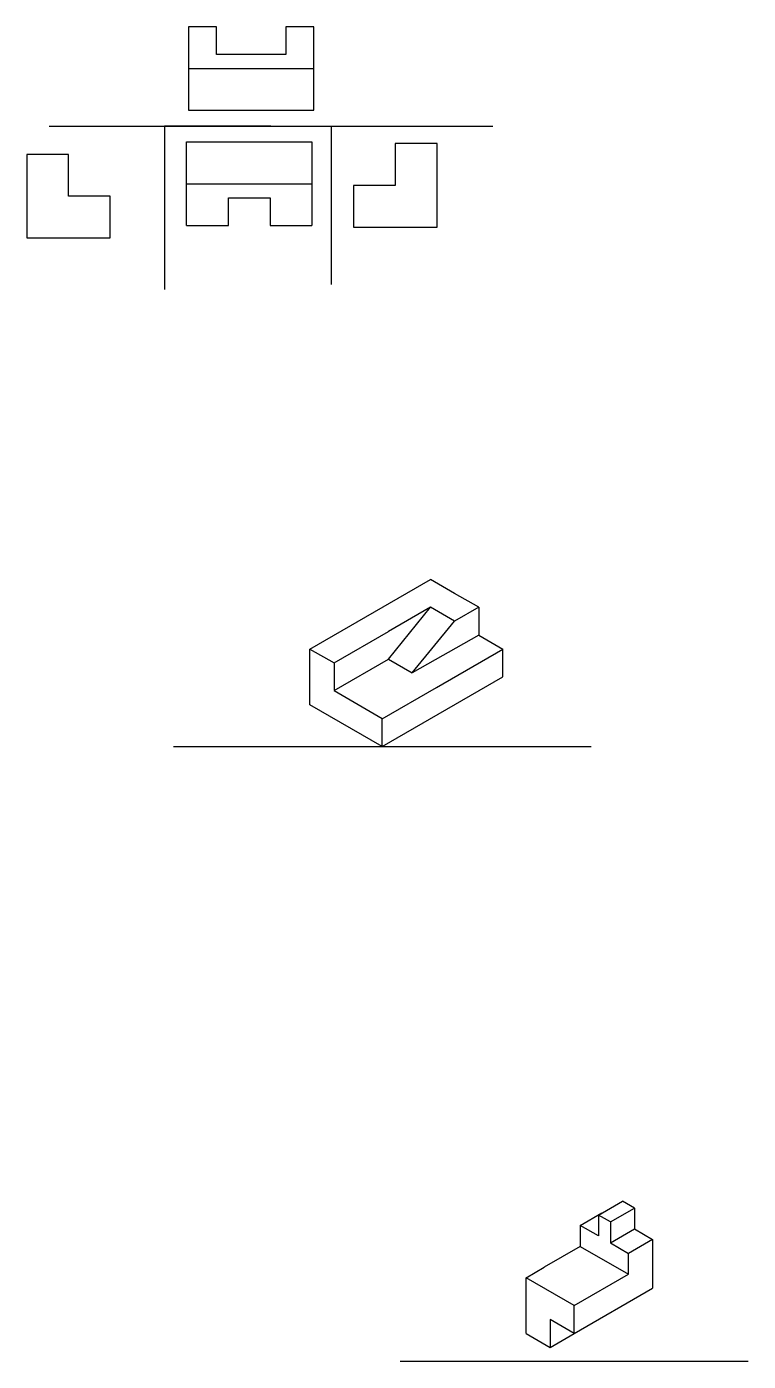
# Model space of a CAD drawing. Header units: feet. Extents: x 6.7 to 58.5, y -64.4 to 31.4.
import ezdxf

# ---------------------------------------------------------------- set-up
doc = ezdxf.new("R2010")
doc.units = ezdxf.units.FT
doc.header["$MEASUREMENT"] = 0

msp = doc.modelspace()

# ---------------------------------------------------------------- linework, layer by layer
for p, q in [((20.312, 31.38), (18.312, 31.38)), ((18.312, 31.38), (18.312, 28.38)), ((20.312, 29.38), (20.312, 31.38)), ((27.312, 31.38), (25.312, 31.38)), ((25.312, 31.38), (25.312, 29.38)), ((27.312, 28.38), (27.312, 31.38)), ((25.312, 29.38), (20.312, 29.38)), ((18.312, 28.38), (27.312, 28.38)), ((18.312, 28.38), (18.312, 25.38)), ((27.312, 25.38), (27.312, 28.38)), ((18.312, 25.38), (27.312, 25.38)), ((8.304, 24.243), (40.165, 24.243)), ((24.234, 24.243), (16.59, 24.243)), ((16.59, 24.243), (16.59, 12.515)), ((28.563, 24.243), (28.563, 12.864)), ((18.18, 20.103), (18.18, 23.103)), ((18.18, 23.103), (27.18, 23.103)), ((27.18, 23.103), (27.18, 20.103)), ((9.692, 22.215), (6.692, 22.215)), ((6.692, 22.215), (6.692, 16.215)), ((9.692, 19.215), (9.692, 22.215)), ((36.162, 22.985), (33.162, 22.985)), ((33.162, 22.985), (33.162, 19.985)), ((36.162, 19.985), (36.162, 22.985)), ((12.692, 19.215), (9.692, 19.215)), ((12.692, 18.215), (12.692, 19.215)), ((18.18, 17.103), (18.18, 20.103)), ((18.18, 20.103), (27.18, 20.103)), ((27.18, 20.103), (27.18, 17.103)), ((33.162, 19.985), (30.162, 19.985)), ((30.162, 19.985), (30.162, 16.985)), ((36.162, 16.985), (36.162, 19.985)), ((12.692, 16.215), (12.692, 18.215)), ((21.18, 17.103), (21.18, 19.103)), ((21.18, 19.103), (24.18, 19.103)), ((24.18, 19.103), (24.18, 17.103)), ((18.18, 17.103), (21.18, 17.103)), ((24.18, 17.103), (27.18, 17.103)), ((30.162, 16.985), (33.162, 16.985)), ((33.162, 16.985), (36.162, 16.985)), ((6.692, 16.215), (9.692, 16.215)), ((9.692, 16.215), (12.692, 16.215)), ((27.028, -13.295), (35.688, -8.295)), ((37.42, -9.295), (35.688, -8.295)), ((39.152, -10.295), (37.42, -9.295)), ((39.152, -10.295), (39.152, -12.295)), ((39.152, -12.295), (40.884, -13.295)), ((27.028, -17.295), (27.028, -13.295)), ((36.121, -16.045), (40.884, -13.295)), ((40.884, -15.295), (40.884, -13.295)), ((28.769, -14.279), (28.769, -16.279)), ((32.224, -20.295), (40.884, -15.295)), ((32.224, -18.295), (36.121, -16.045)), ((30.492, -17.295), (28.769, -16.3)), ((32.224, -20.295), (27.028, -17.295)), ((32.224, -18.295), (30.492, -17.295)), ((32.224, -20.295), (32.224, -18.295)), ((17.224, -20.295), (47.224, -20.295)), ((47.746, -53.919), (49.478, -52.919)), ((48.612, -54.419), (50.344, -53.419)), ((50.344, -53.419), (49.478, -52.919)), ((50.344, -53.419), (50.344, -54.919)), ((46.447, -54.669), (47.999, -53.772)), ((48.612, -54.419), (47.746, -53.919)), ((47.746, -53.919), (47.746, -55.419)), ((48.612, -54.419), (48.612, -55.919)), ((47.746, -55.419), (46.447, -54.669)), ((46.447, -54.669), (46.447, -56.169)), ((48.612, -55.919), (50.344, -54.919)), ((50.344, -54.919), (51.643, -55.669)), ((46.447, -56.169), (43.848, -57.669)), ((46.447, -56.169), (49.911, -58.169)), ((48.612, -55.919), (49.911, -56.669)), ((51.643, -55.669), (49.911, -56.669)), ((51.643, -55.669), (51.643, -59.169)), ((49.911, -58.169), (49.911, -56.669)), ((42.549, -58.419), (43.848, -57.669)), ((42.549, -62.419), (42.549, -58.419)), ((46.014, -60.419), (42.549, -58.419)), ((46.014, -60.419), (49.911, -58.169)), ((46.014, -62.419), (51.643, -59.169)), ((46.014, -62.419), (46.014, -60.419)), ((46.014, -62.419), (44.282, -61.419)), ((44.282, -61.419), (44.282, -63.419)), ((42.549, -62.419), (44.282, -63.419)), ((44.282, -63.419), (46.014, -62.419)), ((33.514, -64.419), (58.514, -64.419))]:
    msp.add_line(p, q)
at = {"color": 1}
for p, q in [((35.689, -10.296), (32.666, -12.029)), ((37.421, -11.296), (35.689, -10.296)), ((39.152, -10.295), (37.421, -11.296)), ((28.769, -14.279), (32.666, -12.029)), ((27.028, -13.295), (28.769, -14.279))]:
    msp.add_line(p, q, dxfattribs=at)
at = {"color": 2}
for p, q in [((32.666, -14.029), (35.689, -10.296)), ((34.366, -15.005), (37.421, -11.296)), ((39.152, -12.295), (34.366, -15.005)), ((28.769, -16.279), (32.666, -14.029)), ((32.666, -14.029), (34.366, -15.005))]:
    msp.add_line(p, q, dxfattribs=at)

doc.saveas('drawing.dxf')
